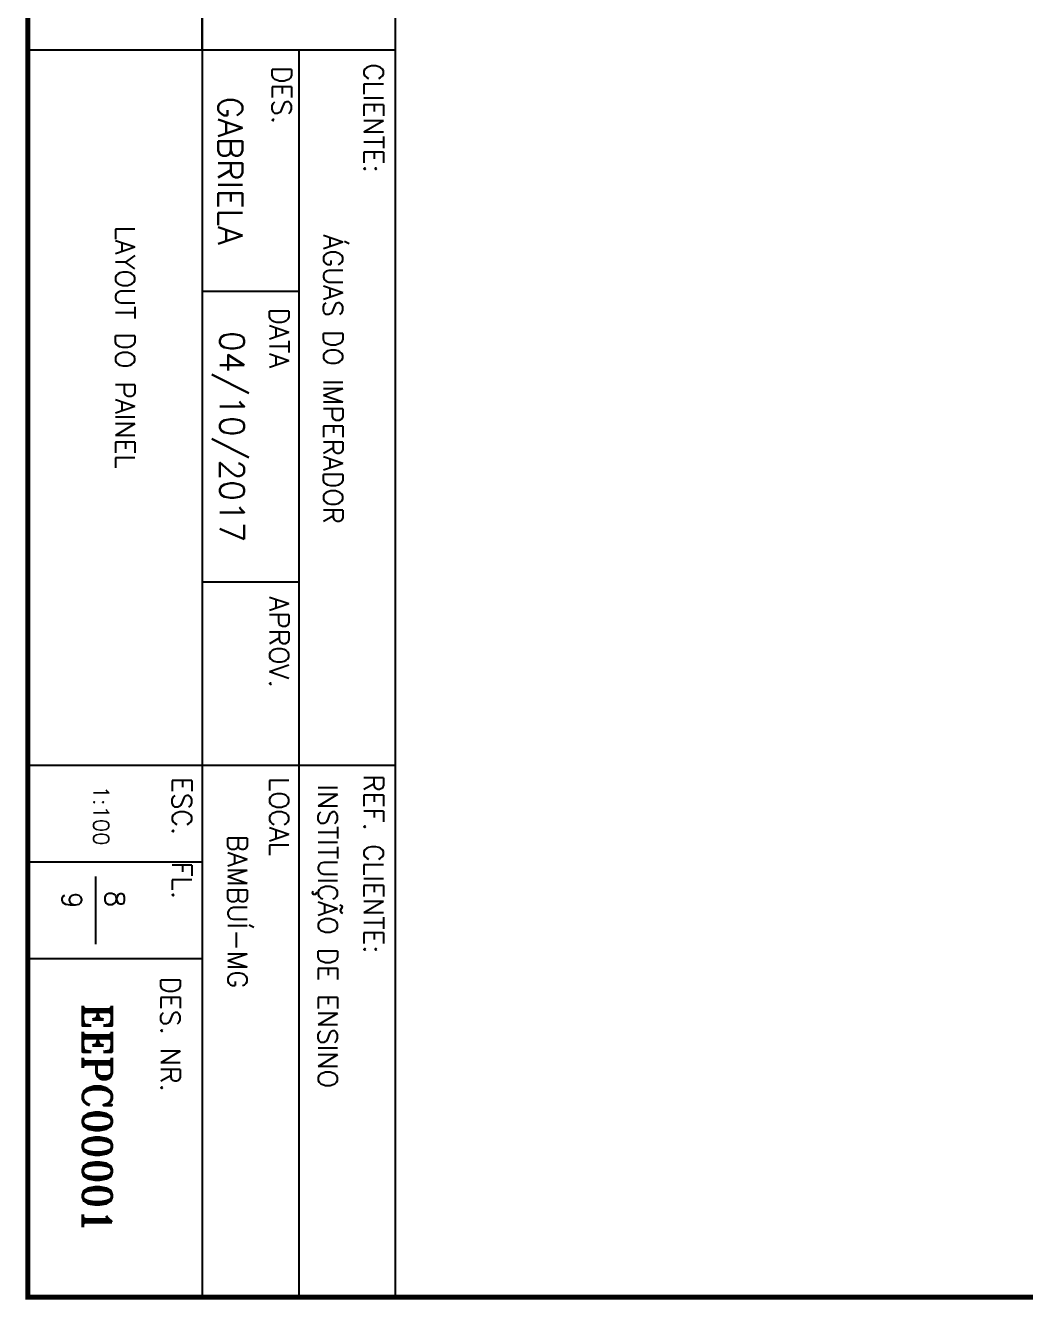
# Model space of a CAD drawing. Extents: x -2333 to 4564, y -5034 to 5704.
# Drawn here: x 1691 to 2414, y 959 to 1881 of the extents above; entities that cross this region are included whole.
import ezdxf
from ezdxf.enums import TextEntityAlignment as Align

# ---------------------------------------------------------------- set-up
doc = ezdxf.new("R2010")
doc.units = 0
doc.header["$LTSCALE"] = 10
doc.header["$MEASUREMENT"] = 0
doc.layers.get('0').update_dxf_attribs({"linetype": 'CONTINUOUS'})
for name, color, linetype in [('2', 2, 'CONTINUOUS'), ('3', 12, 'CONTINUOUS'), ('LEG', 7, 'CONTINUOUS')]:
    doc.layers.add(name, color=color, linetype=linetype)
doc.styles.add('ROMANS', font='romans')
doc.styles.add('ROMANT', font='romant')

msp = doc.modelspace()

# ---------------------------------------------------------------- linework, layer by layer
at = {"color": 0}
for p, q in [((1958.6599, 960.54838), (1958.6599, 2966.04838)), ((1692.6599, 2780.54838), (1692.6599, 960.54838)), ((1818.6599, 1863.37766), (1818.6599, 2381.37766)), ((1818.6599, 2381.37766), (1818.6599, 960.54838)), ((1692.6599, 1863.37766), (1958.6599, 1863.37766)), ((1888.6599, 1863.37766), (1888.6599, 960.54838)), ((1888.6599, 1688.37766), (1818.6599, 1688.37766)), ((1818.6599, 1478.37766), (1888.6599, 1478.37766)), ((1692.6599, 1345.54838), (1958.6599, 1345.54838)), ((1692.6599, 1275.54838), (1818.6599, 1275.54838)), ((1741.6599, 1265.04838), (1741.6599, 1216.04838)), ((1692.6599, 1205.54838), (1818.6599, 1205.54838)), ((1692.6599, 960.54838), (1958.6599, 960.54838)), ((1692.6599, 960.54838), (1692.6599, 960.54838))]:
    msp.add_line(p, q, dxfattribs=at)
at = {"color": 0, "const_width": 3.5}
msp.add_lwpolyline([(1692.6599, 960.54837), (4562.6599, 960.54837), (4562.6599, 2964.78273), (1692.6599, 2964.78273), (1692.6599, 960.54837)], dxfattribs=at)
at = {"layer": '2', "color": 0}
for p, q in [((1692.6599, 960.54837), (1692.6599, 2780.54837)), ((1692.6599, 1345.54837), (1692.6599, 960.54837)), ((1958.6599, 960.54837), (1692.6599, 960.54837))]:
    msp.add_line(p, q, dxfattribs=at)
at = {"layer": '3', "color": 0}
for p, q in [((1692.6599, 960.54838), (1692.6599, 960.54838)), ((4562.6599, 960.54837), (1692.6599, 960.54837)), ((1692.6599, 960.54837), (1692.6599, 960.54837))]:
    msp.add_line(p, q, dxfattribs=at)
at = {"layer": 'LEG', "color": 0}
msp.add_line((1692.6599, 2780.54837), (1692.6599, 960.54837), dxfattribs=at)

# ---------------------------------------------------------------- texts
at = {"color": 0, "style": 'ROMANS'}
for s, p in [('DES.', (1869.2885, 1851.63317)), ('CLIENTE:', (1935.76654, 1853.53382)), ('LAYOUT DO PAINEL', (1755.9082, 1736.08606)), ('ÁGUAS DO IMPERADOR', (1906.38961, 1729.52161)), ('DATA', (1867.38913, 1676.77296)), ('APROV.', (1867.38913, 1467.70098)), ('ESC.  FL.', (1797.11235, 1336.91215)), ('LOCAL', (1867.38913, 1336.91215)), ('INSTITUIÇÃO DE ENSINO', (1902.61723, 1331.55239)), ('REF. CLIENTE:', (1935.76654, 1338.8128)), ('BAMBUÍ-MG', (1837.31577, 1295.26506)), ('9', (1717.48044, 1253.78997)), ('8', (1748.60344, 1254.76748)), ('DES. NR.', (1788.83243, 1192.46241))]:
    msp.add_text(s, height=14, rotation=270, dxfattribs=at).set_placement(p)
for tag, text, height, p in [('GABRIELA', 'FRANCISCO', 17.5, (1839.10057, 1775.87766)), ('1:100', '', 11.2, (1745.70482, 1309.14838))]:
    msp.add_attdef(tag, text=text, height=height, rotation=270, dxfattribs=at).set_placement(p, align=Align.MIDDLE)
at = {"color": 0, "style": 'ROMANS', "flags": 8}
msp.add_attdef('04/10/2017', text='04/10/04', height=17.5, rotation=270, dxfattribs=at).set_placement((1839.10057, 1583.37766), align=Align.MIDDLE)
at = {"color": 0, "ltscale": 3, "style": 'ROMANT'}
msp.add_attdef('EEPC00001', text='', height=21, rotation=270, dxfattribs=at).set_placement((1742.84294, 1090.03852), align=Align.MIDDLE)

doc.saveas('drawing.dxf')
